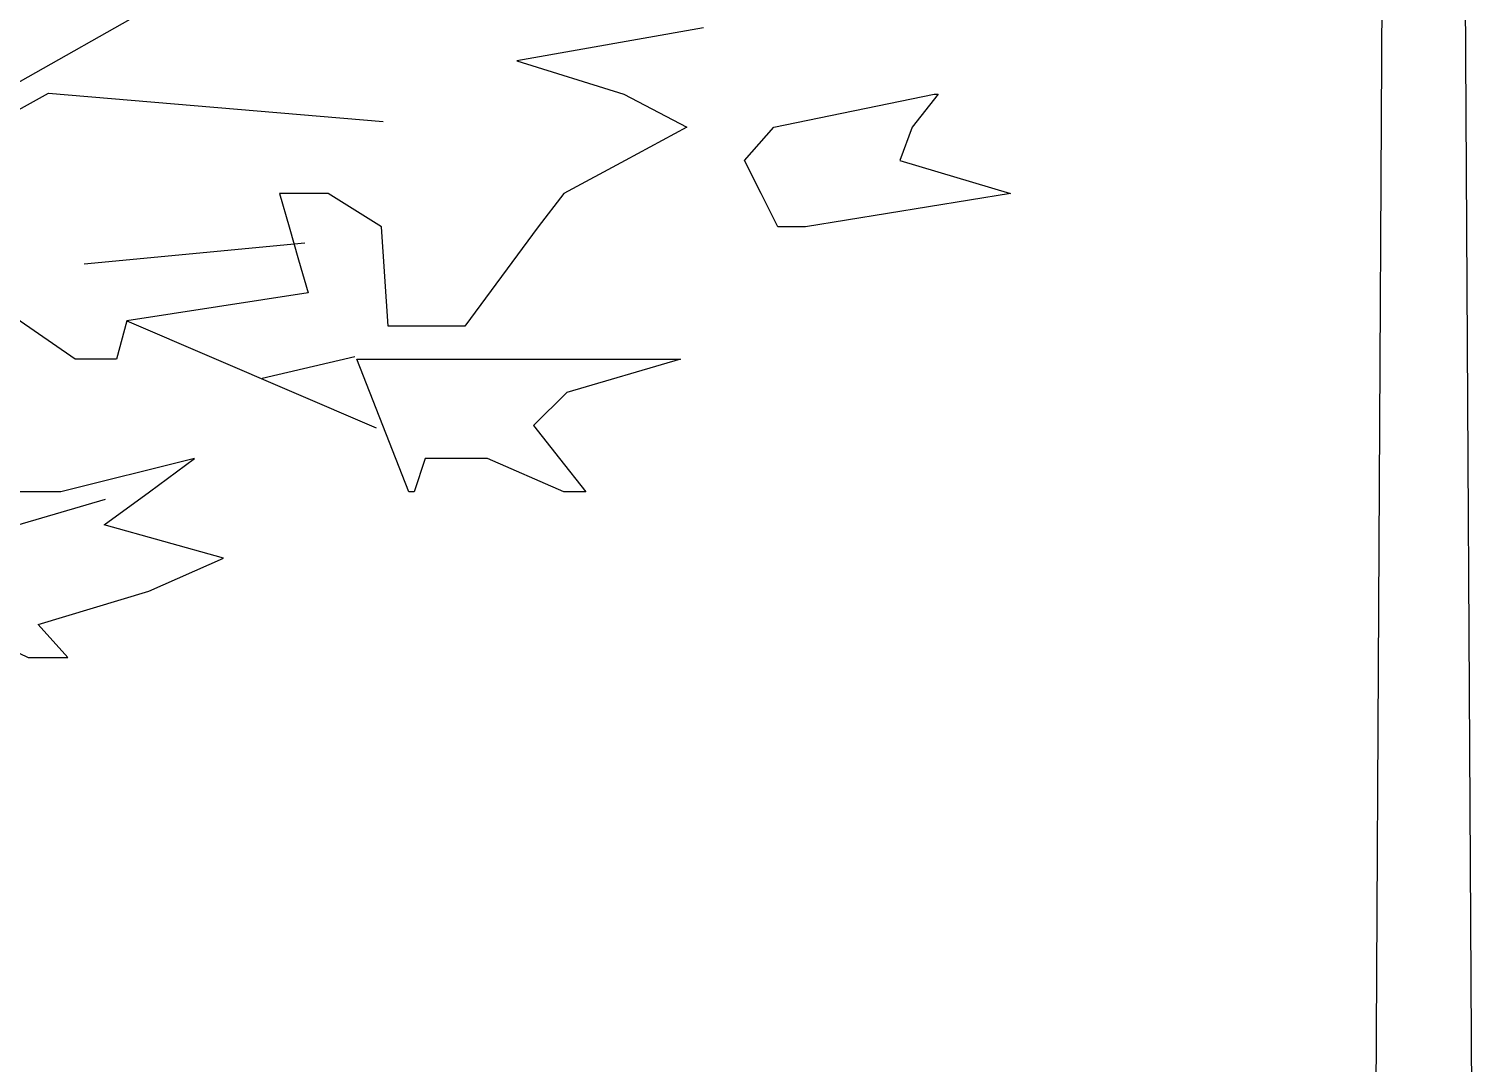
# Model space of a CAD drawing. Extents: x -1568 to -728, y -1287 to -990.
# Drawn here: x -1025.38 to -1017.01, y -1142.24 to -1136.26 of the extents above; entities that cross this region are included whole.
import ezdxf

# ---------------------------------------------------------------- set-up
doc = ezdxf.new("R2010")
doc.units = 0
doc.header["$LTSCALE"] = 5
doc.layers.get('0').update_dxf_attribs({"linetype": 'CONTINUOUS'})
doc.layers.add('乔木', color=3, linetype='CONTINUOUS')
doc.layers.add('灯杆', color=4, linetype='CONTINUOUS')
doc.layers.add('标注', color=4, linetype='CONTINUOUS', lineweight=15)

# ---------------------------------------------------------------- blocks, each defined once
blk = doc.blocks.new('A$C3E764F27')
at = {"color": 0}
for p, q in [((2.2044, 2.7623), (2.6168, 2.9955)), ((3.1544, 2.8804), (2.9196, 2.8387)), ((2.9196, 2.8387), (3.0542, 2.7969)), ((2.0879, 2.6638), (2.3299, 2.7981)), ((2.3299, 2.7981), (2.7513, 2.7623)), ((3.0542, 2.7969), (3.1336, 2.7552)), ((3.1336, 2.7552), (3.056, 2.7135)), ((3.056, 2.7135), (2.9784, 2.6717)), ((2.6208, 2.6717), (2.6328, 2.63)), ((2.6818, 2.6717), (2.6208, 2.6717)), ((2.7493, 2.63), (2.6818, 2.6717)), ((2.9784, 2.6717), (2.9463, 2.63)), ((2.6328, 2.63), (2.6448, 2.5883)), ((2.7576, 2.5048), (2.7493, 2.63)), ((2.9463, 2.63), (2.8539, 2.5048)), ((2.3748, 2.583), (2.6526, 2.6098)), ((2.3635, 2.4631), (2.1819, 2.5883)), ((2.6448, 2.5883), (2.6567, 2.5465)), ((2.6567, 2.5465), (2.4285, 2.5113)), ((2.4285, 2.5113), (2.4156, 2.4631)), ((2.4285, 2.5113), (2.7422, 2.3768)), ((2.8539, 2.5048), (2.7576, 2.5048)), ((2.4156, 2.4631), (2.3635, 2.4631)), ((2.5989, 2.4394), (2.7154, 2.4664)), ((2.0967, 2.1973), (2.4015, 2.2869))]:
    blk.add_line(p, q, dxfattribs=at)
for points in [[(3.283, 2.63), (3.2478, 2.63), (3.2269, 2.6717), (3.206, 2.7135), (3.243, 2.7552), (3.4448, 2.7969), (3.4496, 2.7969), (3.417, 2.7552), (3.4015, 2.7135), (3.5407, 2.6717)], [(2.7182, 2.4631), (3.1254, 2.4631), (2.9825, 2.4213), (2.9404, 2.3796), (2.9733, 2.3379), (3.0061, 2.2961), (2.9787, 2.2961), (2.8827, 2.3379), (2.8041, 2.3379), (2.7902, 2.2961), (2.7835, 2.2961)], [(2.1149, 2.3379), (2.1149, 2.2961), (2.1149, 2.2544), (2.1097, 2.2127), (2.104, 2.1709), (2.0984, 2.1292), (2.1119, 2.1292), (2.2176, 2.1292), (2.3042, 2.0875), (2.3544, 2.0875), (2.3169, 2.1292), (2.4564, 2.1709), (2.5503, 2.2127), (2.4002, 2.2544), (2.457, 2.2961), (2.5139, 2.3379), (2.3456, 2.2961), (2.2761, 2.2961), (2.2761, 2.3379), (2.2528, 2.3379), (2.2279, 2.2961), (2.2066, 2.2961), (2.1352, 2.3379)]]:
    blk.add_lwpolyline(points, close=True, dxfattribs=at)
blk = doc.blocks.new('A$C7F962729')
at = {"color": 0, "xscale": 0.6433862224851765, "yscale": 0.6433862224851765, "zscale": 0.6433862224851765}
blk.add_blockref('A$C3E764F27', (0, 0), dxfattribs=at)
blk = doc.blocks.new('双头路灯')
at = {"layer": '灯杆'}
for p, q in [((-0.3139, 0), (-0.1519, 28.9096)), ((0.1519, 28.9096), (0.3139, 0))]:
    blk.add_line(p, q, dxfattribs=at)

msp = doc.modelspace()

# ---------------------------------------------------------------- block references
at = {"layer": '乔木', "color": 72, "xscale": 7.138745764270425, "yscale": 7.138745764270425, "zscale": 7.138745764269561}
msp.add_blockref('A$C7F962729', (-1035.97258, -1149.48535), dxfattribs=at)
at = {"layer": '标注', "xscale": -1}
msp.add_blockref('双头路灯', (-1017.32053, -1148.89041), dxfattribs=at)

doc.saveas('drawing.dxf')
